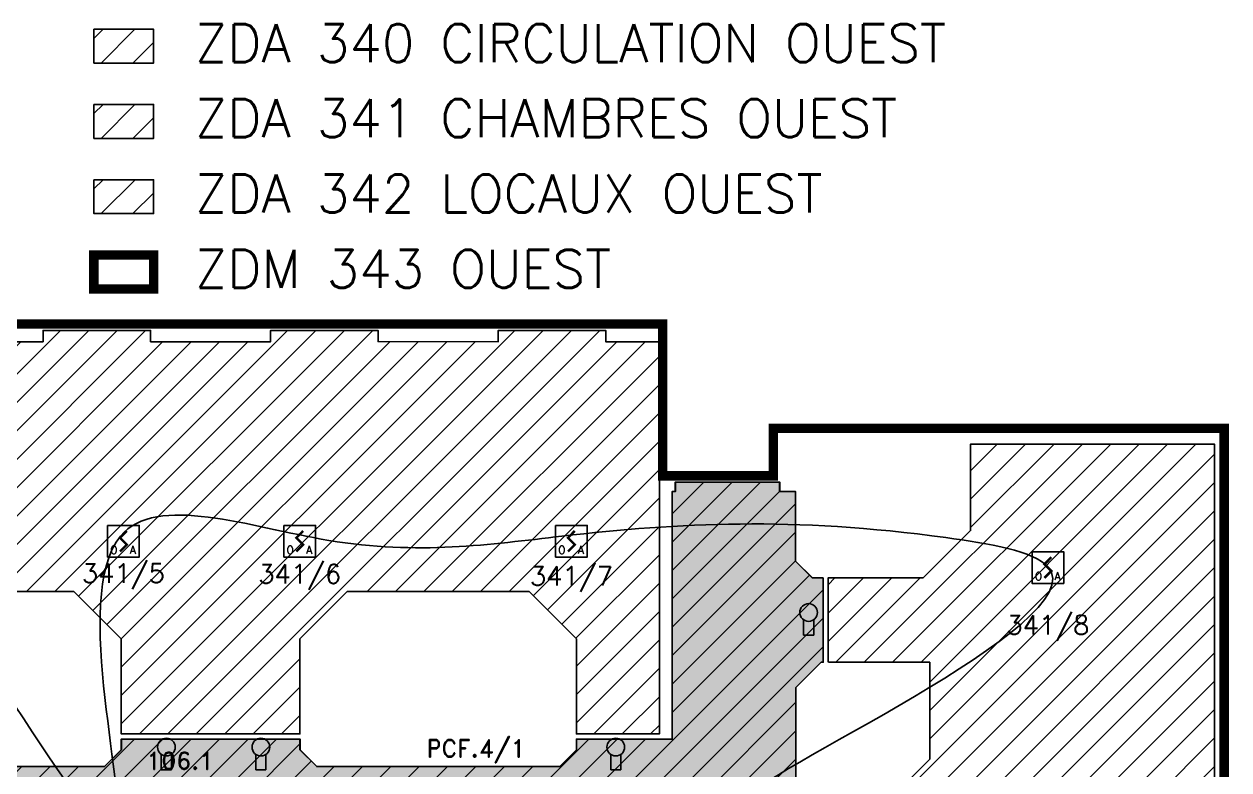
# Model space of a CAD drawing. Header units: millimetres. Extents: x 151.8 to 229.6, y -5.1 to 75.2.
# Drawn here: x 171.91 to 190.97, y 63.45 to 75.24 of the extents above; entities that cross this region are included whole.
import ezdxf
from ezdxf.enums import TextEntityAlignment as Align

# ---------------------------------------------------------------- set-up
doc = ezdxf.new("R2010")
doc.units = ezdxf.units.MM
for name, color, linetype in [('ATEIS MISE EN SECURITE', 7, 'Continuous'), ('ATEIS ZONES MES', 7, 'Continuous'), ('JCC-ADRESSAGE', 6, 'Continuous'), ('JCC-FILERIE SDI', 6, 'Continuous'), ('JCC-INDICATEUR ACTION', 1, 'Continuous'), ('JCC-LOCAUX', 4, 'Continuous'), ('JCC-OPTIQUE_A', 1, 'Continuous'), ('JCC-ZONING ZDA-ZDM', 5, 'Continuous')]:
    doc.layers.add(name, color=color, linetype=linetype)
doc.styles.add('HELVL', font='ROMAND.SHX')
doc.styles.add('LOCAUX', font='romans.shx', dxfattribs={"width": 0.75})
doc.styles.get("Standard").update_dxf_attribs({"font": 'romans.shx'})
doc.styles.add('TEXTE', font='romans.shx')
pattern_1 = [(45, (160.01147, 0), (-0.2245064, 0.2245064), [])]

# ---------------------------------------------------------------- blocks, each defined once
blk = doc.blocks.new('optique_a')
at = {"layer": 'JCC-OPTIQUE_A', "color": 0}
blk.add_lwpolyline([(-2.5, 2.5), (2.5, 2.5), (2.5, -2.5), (-2.5, -2.5)], close=True, dxfattribs=at)
at = {"layer": 'JCC-OPTIQUE_A', "color": 0, "const_width": 0.385}
blk.add_lwpolyline([(0.54, 1.63), (-0.54, 0.54), (0.54, -0.54), (-0.54, -1.63)], dxfattribs=at)
at = {"layer": 'JCC-ADRESSAGE', "style": 'TEXTE'}
blk.add_attdef('ADRESSE', text='', height=3, dxfattribs=at).set_placement((0, 5), align=Align.MIDDLE)
at = {"layer": 'JCC-LOCAUX', "style": 'LOCAUX', "width": 0.85, "flags": 8}
for p in [(0, 13.75), (0, 11.25), (0, 8.75)]:
    blk.add_attdef('PIECE', text='', height=1.75, dxfattribs=at).set_placement(p, align=Align.MIDDLE)
at = {"layer": 'JCC-OPTIQUE_A', "color": 0}
for s, p in [('O', (-1.5, -2)), ('A', (1.5, -2))]:
    blk.add_text(s, height=1.25, dxfattribs=at).set_placement(p, align=Align.CENTER)
blk = doc.blocks.new('indicateur action')
at = {"layer": 'JCC-INDICATEUR ACTION'}
blk.add_hatch(color=0, dxfattribs=at).paths.add_polyline_path([(0.8, -0.05, -0.315344), (-0.8, -0.05), (-0.8, -2.5), (0.8, -2.5)])
at = {"layer": 'JCC-INDICATEUR ACTION', "color": 0}
for p, q in [((-0.8, -0.05), (-0.8, -2.5)), ((0.8, -0.05), (0.8, -2.5)), ((0.8, -2.5), (-0.8, -2.5))]:
    blk.add_line(p, q, dxfattribs=at)
blk.add_circle((0, 1.1), 1.4, dxfattribs=at)
at = {"layer": 'JCC-ADRESSAGE', "style": 'TEXTE'}
blk.add_attdef('ADRESSE', text='', height=3, dxfattribs=at).set_placement((0, 5), align=Align.MIDDLE)
at = {"layer": 'JCC-LOCAUX', "lineweight": 0, "style": 'LOCAUX', "width": 0.75, "flags": 8}
for p in [(0, 13.75), (0, 11.25), (0, 8.75)]:
    blk.add_attdef('PIECE', text='', height=1.75, dxfattribs=at).set_placement(p, align=Align.MIDDLE)

msp = doc.modelspace()

# ---------------------------------------------------------------- hatches: boundary and pattern name
at = {"layer": 'ATEIS ZONES MES'}
h = msp.add_hatch(dxfattribs=at)
h.set_pattern_fill('DOTS', color=5, scale=0.1, style=0)
h.set_pattern_definition([(0, (209.51319, 0), (0.079375, 0.15875), [0, -0.15875])])
edge = h.paths.add_edge_path()
edge.add_line((184.55, 66.483), (184.55, 65.15))
edge.add_line((184.55, 65.15), (184.52, 65.15))
edge.add_line((184.52, 65.15), (184.12, 64.75))
edge.add_line((184.12, 64.75), (184.12, 64.28))
edge.add_line((184.12, 64.28), (184.12, 63.22))
edge.add_line((184.12, 63.22), (184.471, 62.868))
edge.add_line((184.471, 62.868), (184.57, 62.868))
edge.add_line((184.57, 62.868), (184.57, 60.132))
edge.add_line((184.57, 60.132), (184.471, 60.132))
edge.add_line((184.471, 60.132), (184.108, 59.774))
edge.add_line((184.108, 59.774), (184.113, 58.63))
edge.add_line((184.113, 58.63), (184.113, 56.101))
edge.add_line((184.113, 56.101), (184.563, 55.65))
edge.add_line((184.563, 55.65), (184.563, 53.03))
edge.add_line((184.563, 53.03), (184.113, 52.58))
edge.add_line((184.113, 52.58), (184.113, 49.17))
edge.add_line((184.113, 49.17), (184.563, 48.72))
edge.add_line((184.563, 48.72), (184.563, 47.5))
edge.add_line((184.563, 47.5), (178.813, 47.5))
edge.add_line((178.813, 47.5), (178.813, 49.05))
edge.add_line((178.813, 49.05), (182.313, 49.05))
edge.add_line((182.313, 49.05), (182.314, 51.768))
edge.add_line((182.314, 51.768), (182.313, 54.463))
edge.add_line((182.313, 54.463), (182.314, 61.75))
edge.add_line((182.314, 61.75), (174.364, 61.75))
edge.add_line((174.364, 61.75), (174.364, 54.65))
edge.add_line((174.364, 54.65), (174.364, 52.435))
edge.add_line((174.364, 52.435), (174.078, 52.435))
edge.add_line((174.078, 52.435), (172.446, 52.435))
edge.add_line((172.446, 52.435), (172.414, 52.435))
edge.add_line((172.414, 52.435), (172.364, 52.435))
edge.add_line((172.364, 52.435), (172.364, 52.58))
edge.add_line((172.364, 52.58), (171.914, 53.03))
edge.add_line((171.914, 53.03), (171.914, 55.57))
edge.add_line((171.914, 55.57), (172.364, 56.02))
edge.add_line((172.364, 56.02), (172.364, 59.68))
edge.add_line((172.364, 59.68), (171.914, 60.13))
edge.add_line((171.914, 60.13), (171.914, 61.55))
edge.add_line((171.914, 61.55), (168.514, 61.55))
edge.add_line((168.514, 61.55), (168.514, 61.6))
edge.add_line((168.514, 61.6), (168.364, 61.6))
edge.add_line((168.364, 61.6), (168.364, 63.25))
edge.add_line((168.364, 63.25), (168.514, 63.25))
edge.add_line((168.514, 63.25), (168.514, 63.5))
edge.add_line((168.514, 63.5), (169.615, 63.5))
edge.add_line((169.615, 63.5), (169.88, 63.765))
edge.add_line((169.88, 63.765), (169.88, 63.936))
edge.add_line((169.88, 63.936), (171.214, 63.936))
edge.add_line((171.214, 63.936), (171.214, 63.9))
edge.add_line((171.214, 63.9), (171.614, 63.5))
edge.add_line((171.614, 63.5), (173.185, 63.5))
edge.add_line((173.185, 63.5), (173.451, 63.765))
edge.add_line((173.451, 63.765), (173.451, 63.936))
edge.add_line((173.451, 63.936), (176.277, 63.936))
edge.add_line((176.277, 63.936), (176.277, 63.765))
edge.add_line((176.277, 63.765), (176.543, 63.5))
edge.add_line((176.543, 63.5), (180.385, 63.5))
edge.add_line((180.385, 63.5), (180.65, 63.765))
edge.add_line((180.65, 63.765), (180.65, 63.936))
edge.add_line((180.65, 63.936), (182.164, 63.936))
edge.add_line((182.164, 63.936), (182.164, 67.85))
edge.add_line((182.164, 67.85), (182.214, 67.85))
edge.add_line((182.214, 67.85), (182.214, 68))
edge.add_line((182.214, 68), (183.864, 68))
edge.add_line((183.864, 68), (183.864, 67.85))
edge.add_line((183.864, 67.85), (184.114, 67.85))
edge.add_line((184.114, 67.85), (184.114, 66.749))
edge.add_line((184.114, 66.749), (184.379, 66.483))
edge.add_line((184.379, 66.483), (184.55, 66.483))
at = {"layer": 'JCC-ZONING ZDA-ZDM'}
h = msp.add_hatch(dxfattribs=at)
h.set_pattern_fill('ANSI31', color=6, scale=0.1125, style=0)
h.set_pattern_definition([(45, (123.89547, -26.63708), (-0.2525697, 0.2525697), [])])
h.paths.add_polyline_path([(173.016, 75.163), (173.961, 75.163), (173.961, 74.626), (173.016, 74.626)])
h = msp.add_hatch(dxfattribs=at)
h.set_pattern_fill('ANSI31', color=256, scale=0.1125, style=0)
h.set_pattern_definition([(45, (123.89547, -27.82736), (-0.2525697, 0.2525697), [])])
h.paths.add_polyline_path([(173.016, 73.973), (173.961, 73.973), (173.961, 73.436), (173.016, 73.436)])
h = msp.add_hatch(dxfattribs=at)
h.set_pattern_fill('ANSI31', color=1, scale=0.1125, style=0)
h.set_pattern_definition([(45, (123.89547, -29.01763), (-0.2525697, 0.2525697), [])])
h.paths.add_polyline_path([(173.016, 72.783), (173.961, 72.783), (173.961, 72.246), (173.016, 72.246)])
h = msp.add_hatch(dxfattribs=at)
h.set_pattern_fill('ANSI31', color=256, scale=0.1, style=0)
h.set_pattern_definition(pattern_1)
edge = h.paths.add_edge_path()
edge.add_line((167.761, 70.219), (168.611, 70.219))
edge.add_line((168.611, 70.219), (168.611, 70.399))
edge.add_line((168.611, 70.399), (170.311, 70.399))
edge.add_line((170.311, 70.399), (170.311, 70.219))
edge.add_line((170.311, 70.219), (172.212, 70.219))
edge.add_line((172.212, 70.219), (172.212, 70.399))
edge.add_line((172.212, 70.399), (173.912, 70.399))
edge.add_line((173.912, 70.399), (173.912, 70.219))
edge.add_line((173.912, 70.219), (175.811, 70.219))
edge.add_line((175.811, 70.219), (175.811, 70.399))
edge.add_line((175.811, 70.399), (177.461, 70.399))
edge.add_line((177.461, 70.399), (177.511, 70.399))
edge.add_line((177.511, 70.399), (177.511, 70.223))
edge.add_line((177.511, 70.223), (179.412, 70.219))
edge.add_line((179.412, 70.219), (179.412, 70.399))
edge.add_line((179.412, 70.399), (181.112, 70.399))
edge.add_line((181.112, 70.399), (181.112, 70.219))
edge.add_line((181.112, 70.219), (181.961, 70.219))
edge.add_line((181.961, 70.219), (181.961, 64.016))
edge.add_line((181.961, 64.016), (180.648, 64.016))
edge.add_line((180.648, 64.016), (180.648, 65.52))
edge.add_line((180.648, 65.52), (179.899, 66.268))
edge.add_line((179.899, 66.268), (177.024, 66.268))
edge.add_line((177.024, 66.268), (176.275, 65.52))
edge.add_line((176.275, 65.52), (176.275, 64.016))
edge.add_line((176.275, 64.016), (173.448, 64.016))
edge.add_line((173.448, 64.016), (173.448, 65.52))
edge.add_line((173.448, 65.52), (172.7, 66.268))
edge.add_line((172.7, 66.268), (171.211, 66.268))
edge.add_line((171.211, 66.268), (171.211, 64.016))
edge.add_line((171.211, 64.016), (169.878, 64.016))
edge.add_line((169.878, 64.016), (169.878, 65.52))
edge.add_line((169.878, 65.52), (169.129, 66.268))
edge.add_line((169.129, 66.268), (167.761, 66.268))
edge.add_line((167.761, 66.268), (167.761, 70.219))
h = msp.add_hatch(dxfattribs=at)
h.set_pattern_fill('ANSI31', color=256, scale=0.1, style=0)
h.set_pattern_definition(pattern_1)
edge = h.paths.add_edge_path()
edge.add_line((184.628, 65.15), (184.628, 66.483))
edge.add_line((184.628, 66.483), (186.078, 66.483))
edge.add_line((186.078, 66.483), (186.131, 66.483))
edge.add_line((186.131, 66.483), (186.859, 67.211))
edge.add_line((186.859, 67.211), (186.88, 67.232))
edge.add_line((186.88, 67.232), (186.88, 68.6))
edge.add_line((186.88, 68.6), (190.737, 68.6))
edge.add_line((190.737, 68.6), (190.737, 47.5))
edge.add_line((190.737, 47.5), (184.642, 47.5))
edge.add_line((184.642, 47.5), (184.642, 48.72))
edge.add_line((184.642, 48.72), (185.062, 48.72))
edge.add_line((185.062, 48.72), (185.792, 49.45))
edge.add_line((185.792, 49.45), (185.792, 52.3))
edge.add_line((185.792, 52.3), (185.062, 53.03))
edge.add_line((185.062, 53.03), (184.642, 53.03))
edge.add_line((184.642, 53.03), (184.662, 55.65))
edge.add_line((184.662, 55.65), (185.062, 55.651))
edge.add_line((185.062, 55.651), (185.792, 56.381))
edge.add_line((185.792, 56.381), (185.792, 57.8))
edge.add_line((185.792, 57.8), (186.232, 57.8))
edge.add_line((186.232, 57.8), (186.234, 57.9))
edge.add_line((186.234, 57.9), (186.234, 59.383))
edge.add_line((186.234, 59.383), (185.485, 60.132))
edge.add_line((185.485, 60.132), (184.648, 60.132))
edge.add_line((184.648, 60.132), (184.648, 62.868))
edge.add_line((184.648, 62.868), (185.485, 62.868))
edge.add_line((185.485, 62.868), (186.234, 63.617))
edge.add_line((186.234, 63.617), (186.234, 65.05))
edge.add_line((186.234, 65.05), (186.234, 65.15))
edge.add_line((186.234, 65.15), (184.635, 65.15))
h = msp.add_hatch(dxfattribs=at)
h.set_pattern_fill('ANSI31', color=6, scale=0.1, style=0)
h.set_pattern_definition(pattern_1)
edge = h.paths.add_edge_path()
edge.add_line((184.548, 66.483), (184.548, 65.15))
edge.add_line((184.548, 65.15), (184.517, 65.15))
edge.add_line((184.517, 65.15), (184.117, 64.75))
edge.add_line((184.117, 64.75), (184.117, 64.28))
edge.add_line((184.117, 64.28), (184.117, 63.22))
edge.add_line((184.117, 63.22), (184.469, 62.868))
edge.add_line((184.469, 62.868), (184.567, 62.868))
edge.add_line((184.567, 62.868), (184.567, 60.132))
edge.add_line((184.567, 60.132), (184.469, 60.132))
edge.add_line((184.469, 60.132), (184.106, 59.774))
edge.add_line((184.106, 59.774), (184.111, 58.63))
edge.add_line((184.111, 58.63), (184.111, 56.101))
edge.add_line((184.111, 56.101), (184.561, 55.65))
edge.add_line((184.561, 55.65), (184.561, 53.03))
edge.add_line((184.561, 53.03), (184.111, 52.58))
edge.add_line((184.111, 52.58), (184.111, 49.17))
edge.add_line((184.111, 49.17), (184.561, 48.72))
edge.add_line((184.561, 48.72), (184.561, 47.5))
edge.add_line((184.561, 47.5), (178.811, 47.5))
edge.add_line((178.811, 47.5), (178.811, 49.05))
edge.add_line((178.811, 49.05), (182.311, 49.05))
edge.add_line((182.311, 49.05), (182.311, 51.768))
edge.add_line((182.311, 51.768), (182.311, 54.463))
edge.add_line((182.311, 54.463), (182.311, 61.75))
edge.add_line((182.311, 61.75), (174.361, 61.75))
edge.add_line((174.361, 61.75), (174.361, 54.65))
edge.add_line((174.361, 54.65), (174.361, 52.435))
edge.add_line((174.361, 52.435), (174.076, 52.435))
edge.add_line((174.076, 52.435), (172.444, 52.435))
edge.add_line((172.444, 52.435), (172.412, 52.435))
edge.add_line((172.412, 52.435), (172.362, 52.435))
edge.add_line((172.362, 52.435), (172.362, 52.58))
edge.add_line((172.362, 52.58), (171.912, 53.03))
edge.add_line((171.912, 53.03), (171.912, 55.57))
edge.add_line((171.912, 55.57), (172.362, 56.02))
edge.add_line((172.362, 56.02), (172.362, 59.68))
edge.add_line((172.362, 59.68), (171.912, 60.13))
edge.add_line((171.912, 60.13), (171.912, 61.55))
edge.add_line((171.912, 61.55), (168.511, 61.55))
edge.add_line((168.511, 61.55), (168.511, 61.6))
edge.add_line((168.511, 61.6), (168.361, 61.6))
edge.add_line((168.361, 61.6), (168.361, 63.25))
edge.add_line((168.361, 63.25), (168.511, 63.25))
edge.add_line((168.511, 63.25), (168.511, 63.5))
edge.add_line((168.511, 63.5), (169.613, 63.5))
edge.add_line((169.613, 63.5), (169.878, 63.765))
edge.add_line((169.878, 63.765), (169.878, 63.936))
edge.add_line((169.878, 63.936), (171.211, 63.936))
edge.add_line((171.211, 63.936), (171.211, 63.9))
edge.add_line((171.211, 63.9), (171.611, 63.5))
edge.add_line((171.611, 63.5), (173.183, 63.5))
edge.add_line((173.183, 63.5), (173.448, 63.765))
edge.add_line((173.448, 63.765), (173.448, 63.936))
edge.add_line((173.448, 63.936), (176.275, 63.936))
edge.add_line((176.275, 63.936), (176.275, 63.765))
edge.add_line((176.275, 63.765), (176.54, 63.5))
edge.add_line((176.54, 63.5), (180.383, 63.5))
edge.add_line((180.383, 63.5), (180.648, 63.765))
edge.add_line((180.648, 63.765), (180.648, 63.936))
edge.add_line((180.648, 63.936), (182.161, 63.936))
edge.add_line((182.161, 63.936), (182.161, 67.85))
edge.add_line((182.161, 67.85), (182.211, 67.85))
edge.add_line((182.211, 67.85), (182.211, 68))
edge.add_line((182.211, 68), (183.861, 68))
edge.add_line((183.861, 68), (183.861, 67.85))
edge.add_line((183.861, 67.85), (184.112, 67.85))
edge.add_line((184.112, 67.85), (184.112, 66.749))
edge.add_line((184.112, 66.749), (184.377, 66.483))
edge.add_line((184.377, 66.483), (184.548, 66.483))

# ---------------------------------------------------------------- linework, layer by layer
at = {"layer": 'ATEIS ZONES MES', "color": 5}
for points in [[(171.614, 63.5), (173.185, 63.5), (173.185, 63.5), (173.451, 63.765), (173.451, 63.936), (176.277, 63.936), (176.277, 63.765), (176.543, 63.5), (180.385, 63.5), (180.65, 63.765), (180.65, 63.936), (182.164, 63.936), (182.164, 67.85), (182.214, 67.85), (182.214, 68), (183.864, 68), (183.864, 67.85), (184.114, 67.85), (184.114, 66.749), (184.379, 66.483), (184.55, 66.483)], [(184.55, 66.483), (184.55, 65.15), (184.52, 65.15), (184.12, 64.75), (184.12, 64.28), (184.12, 63.22)]]:
    msp.add_lwpolyline(points, dxfattribs=at)
at = {"layer": 'JCC-FILERIE SDI', "color": 4, "start_tangent": (0, -1), "end_tangent": (1, 0)}
msp.add_spline([(181.082, 60.738), (180.905, 58.95), (182.672, 55.837), (180.264, 53.117), (180.22, 50.49), (179.867, 48.283), (182.738, 48.503), (186.383, 48.481), (188.128, 48.746), (183.423, 53.006), (188.105, 52.918), (188.128, 55.721), (188.106, 59.963), (187.995, 62.965), (183.378, 62.994), (188.105, 66.658), (186.492, 67.122), (180.418, 67.144), (176.73, 67.078), (173.437, 67.146), (173.348, 62.511), (169.708, 67.146), (169.682, 60.215), (169.77, 55.613), (169.682, 53.075), (173.083, 54.532), (173.944, 54.443), (173.768, 58.575), (175.645, 59.922), (174.143, 61.113), (174.342, 62.35), (177.213, 61.268), (177.92, 61.489)], degree=3, dxfattribs=at)
at = {"layer": 'JCC-ZONING ZDA-ZDM', "color": 6}
msp.add_lwpolyline([(173.016, 75.163), (173.961, 75.163), (173.961, 74.626), (173.016, 74.626)], close=True, dxfattribs=at)
at = {"layer": 'JCC-ZONING ZDA-ZDM'}
msp.add_lwpolyline([(173.016, 73.973), (173.961, 73.973), (173.961, 73.436), (173.016, 73.436)], close=True, dxfattribs=at)
at = {"layer": 'JCC-ZONING ZDA-ZDM', "color": 1}
msp.add_lwpolyline([(173.016, 72.783), (173.961, 72.783), (173.961, 72.246), (173.016, 72.246)], close=True, dxfattribs=at)
at = {"layer": 'JCC-ZONING ZDA-ZDM', "color": 31, "const_width": 0.15}
msp.add_lwpolyline([(173.016, 71.593), (173.961, 71.593), (173.961, 71.055), (173.016, 71.055)], close=True, dxfattribs=at)
msp.add_lwpolyline([(178.711, 47.5), (178.711, 49.27), (174.281, 49.27), (174.281, 52.593), (171.981, 52.593), (171.981, 51.056), (167.086, 51.056), (167.086, 61.55), (168.111, 61.55), (168.111, 63.3), (167.411, 63.3), (167.411, 70.499), (182.011, 70.5), (182.011, 68.1), (183.761, 68.1), (183.761, 68.85), (190.891, 68.85), (190.891, 47.42), (178.711, 47.42), (178.711, 47.5)], dxfattribs=at)
at = {"layer": 'JCC-ZONING ZDA-ZDM'}
for points in [[(170.311, 70.219), (172.212, 70.219), (172.212, 70.399), (173.912, 70.399), (173.912, 70.219), (175.811, 70.219), (175.811, 70.399), (177.461, 70.399), (177.511, 70.399), (177.511, 70.223), (179.412, 70.219), (179.412, 70.399), (181.112, 70.399), (181.112, 70.219), (181.961, 70.219), (181.961, 64.016), (180.648, 64.016), (180.648, 65.52), (179.899, 66.268), (177.024, 66.268), (176.275, 65.52), (176.275, 64.016), (173.448, 64.016), (173.448, 65.52), (172.7, 66.268), (171.211, 66.268)], [(184.628, 65.15), (184.628, 66.483), (186.078, 66.483), (186.131, 66.483), (186.859, 67.211), (186.88, 67.232), (186.88, 68.6), (190.737, 68.6), (190.737, 47.5)], [(185.485, 62.868), (186.234, 63.617), (186.234, 65.05), (186.234, 65.15), (184.635, 65.15)]]:
    msp.add_lwpolyline(points, dxfattribs=at)
at = {"layer": 'JCC-ZONING ZDA-ZDM', "color": 6}
for points in [[(171.611, 63.5), (173.183, 63.5), (173.183, 63.5), (173.448, 63.765), (173.448, 63.936), (176.275, 63.936), (176.275, 63.765), (176.54, 63.5), (180.383, 63.5), (180.648, 63.765), (180.648, 63.936), (182.161, 63.936), (182.161, 67.85), (182.211, 67.85), (182.211, 68), (183.861, 68), (183.861, 67.85), (184.112, 67.85), (184.112, 66.749), (184.377, 66.483), (184.548, 66.483)], [(184.548, 66.483), (184.548, 65.15), (184.517, 65.15), (184.117, 64.75), (184.117, 64.28), (184.117, 63.22)]]:
    msp.add_lwpolyline(points, dxfattribs=at)

# ---------------------------------------------------------------- block references
at = {"layer": 'JCC-INDICATEUR ACTION', "lineweight": 0, "xscale": 0.1000000000000014, "yscale": 0.1000000000000014}
for p in [(184.32, 65.827), (174.163, 63.698), (175.658, 63.698), (181.27, 63.698)]:
    msp.add_blockref('indicateur action', p, dxfattribs=at)
at = {"layer": 'JCC-OPTIQUE_A', "lineweight": 0}
ref = msp.add_blockref('optique_a', (173.483, 67.065), dxfattribs=dict(at, xscale=0.1000000000000014, yscale=0.1000000000000014))
ref.add_attrib('ADRESSE', '341/5', dxfattribs={"layer": 'JCC-ADRESSAGE', "height": 0.3, "style": 'TEXTE'}).set_placement((173.483, 66.537), align=Align.MIDDLE)
ref = msp.add_blockref('optique_a', (176.272, 67.065), dxfattribs=dict(at, xscale=0.1000000000000014, yscale=0.1000000000000014))
ref.add_attrib('ADRESSE', '341/6', dxfattribs={"layer": 'JCC-ADRESSAGE', "height": 0.3, "style": 'TEXTE'}).set_placement((176.272, 66.526), align=Align.MIDDLE)
ref = msp.add_blockref('optique_a', (180.568, 67.065), dxfattribs=dict(at, xscale=0.1000000000000014, yscale=0.1000000000000014))
ref.add_attrib('ADRESSE', '341/7', dxfattribs={"layer": 'JCC-ADRESSAGE', "height": 0.3, "style": 'TEXTE'}).set_placement((180.568, 66.493), align=Align.MIDDLE)
ref = msp.add_blockref('optique_a', (188.104, 66.648), dxfattribs=dict(at, xscale=0.1000000000000014, yscale=0.1000000000000014))
ref.add_attrib('ADRESSE', '341/8', dxfattribs={"layer": 'JCC-ADRESSAGE', "height": 0.3, "style": 'TEXTE'}).set_placement((188.104, 65.72), align=Align.MIDDLE)

# ---------------------------------------------------------------- texts
at = {"layer": 'ATEIS MISE EN SECURITE', "color": 0, "style": 'HELVL'}
for s, p in [('PCF.4/1', (178.279, 63.651)), ('106.1', (173.848, 63.455))]:
    msp.add_text(s, height=0.2749, dxfattribs=at).set_placement(p)
at = {"layer": 'JCC-ZONING ZDA-ZDM', "color": 6, "insert": (174.613, 75.244), "char_height": 0.6, "width": 25.12846, "attachment_point": 1}
msp.add_mtext('ZDA 340 CIRCULATION OUEST', dxfattribs=at)
at = {"layer": 'JCC-ZONING ZDA-ZDM', "insert": (174.613, 74.054), "char_height": 0.6, "width": 15.87432, "attachment_point": 1}
msp.add_mtext('ZDA 341 CHAMBRES OUEST', dxfattribs=at)
at = {"layer": 'JCC-ZONING ZDA-ZDM', "color": 1, "insert": (174.613, 72.863), "char_height": 0.6, "width": 18.5478, "attachment_point": 1}
msp.add_mtext('ZDA 342 LOCAUX OUEST', dxfattribs=at)
at = {"layer": 'JCC-ZONING ZDA-ZDM', "color": 31, "insert": (174.613, 71.673), "char_height": 0.6, "width": 8.15644, "attachment_point": 1}
msp.add_mtext('ZDM 343 OUEST', dxfattribs=at)

doc.saveas('drawing.dxf')
